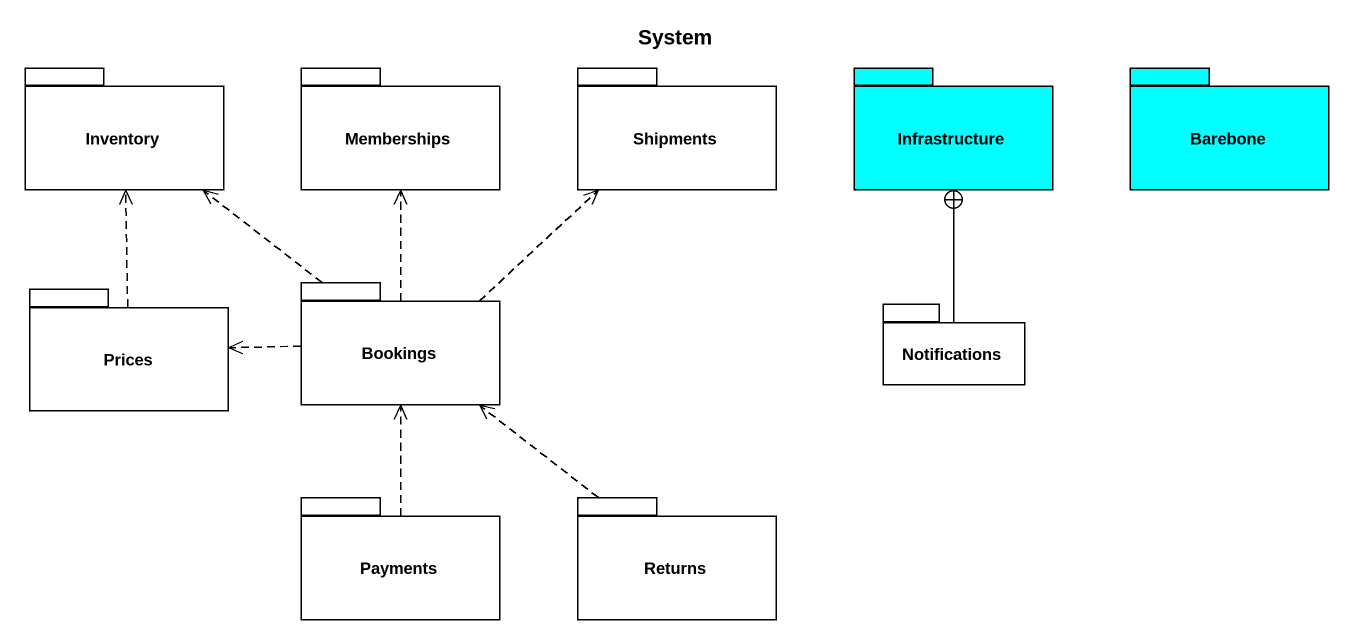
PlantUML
@startuml
title System
package Inventory {
}
package Memberships {
}
package Shipments {
}
package Infrastructure #00FFFF {
}
package Barebone #00FFFF {
}
package Prices {
}
package Bookings {
}
package Notifications {
}
package Payments {
}
package Returns {
}
Prices .up.> Inventory
Bookings .up.> Inventory
Bookings .up.> Memberships
Bookings .up.> Shipments
Bookings .left.> Prices
Notifications -up-+ Infrastructure
Payments .up.> Bookings
Returns .up.> Bookings
@enduml
